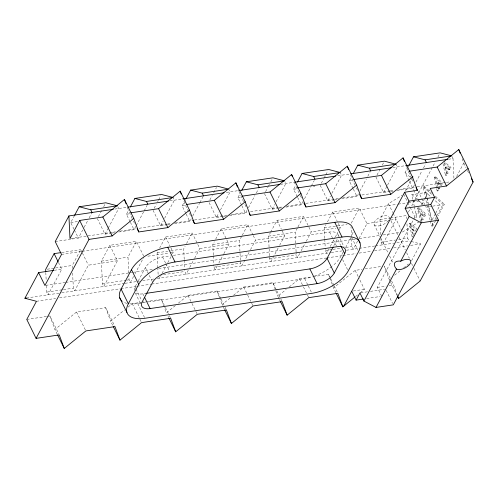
<?xml version="1.0" encoding="UTF-8"?>
<svg xmlns="http://www.w3.org/2000/svg" width="498" height="498" viewBox="0 0 498 498"><rect width="100%" height="100%" fill="white"/><g stroke="black" fill="none" stroke-linecap="round" stroke-linejoin="round"><path stroke-width="0.37" stroke-dasharray="2.49 1.87" d="M109.84 245.309L117.422 260.722L103.777 286.481L102.457 283.792L101.387 261.126L109.84 245.309L136.452 241.337L143.704 256.078M133.62 276.409L130.389 282.509L129.063 279.82L128.882 276.041M135.058 273.695L143.673 257.422M74.046 229.335L70.722 222.575L74.246 215.989M58.44 262.415L61.764 269.169L48.057 294.804L46.731 292.114L46.414 285.317M55.21 241.574L78.367 238.112L82.693 230.014M84.137 227.318L87.748 220.57M89.186 217.875L92.074 212.478M72.415 268.497L72.272 265.478L80.726 249.66L82.058 252.362M98.386 216.624L101.561 210.698M103.671 206.738L105.084 204.105M117.422 260.722L88.37 265.191L74.663 290.832L73.343 288.143L72.627 273.029M97.328 218.603L104.972 234.141L107.861 228.744M108.222 228.065L118.68 208.5L117.36 205.811M130.071 221.629L126.442 214.258L128.559 210.299M128.739 273.016L127.992 257.155L136.452 241.337M154.106 208.307L156.223 204.348M157.629 201.715L158.339 200.395M158.688 199.735L160.804 195.782M134.211 290.502A14.498 6.941 -26.2 0 1 135.014 286.985L136.801 283.642M138.232 280.965L145.391 267.582A14.498 6.941 -26.2 0 1 162.585 256.974L170.279 255.823M157.816 267.912L157.107 252.803L158.165 250.83M159.572 248.191L165.56 236.986L192.172 233.014L199.816 248.546L194.768 257.995M185.822 213.362L182.162 205.935L184.279 201.976M184.634 201.323L185.686 199.343M161.663 274.112L159.497 278.158L158.177 275.469L157.854 268.671M162.024 273.439L166.351 265.341M167.795 262.645L171.044 256.57M172.489 253.874L173.204 252.523L170.216 246.442M174.456 223.689L189.806 221.467L191.251 218.771M192.695 216.07L199.549 203.252M199.91 202.58L203.153 196.505M184.21 259.408L183.712 248.832L185.125 246.193M186.532 243.559L192.172 233.014M209.832 199.984L212.297 195.372M213.704 192.732L216.524 187.46M188.275 270.14L186.109 274.186L184.783 271.497L184.677 269.231M189.713 267.438L194.407 258.667M209.104 202.636L216.418 217.495L218.939 212.771M220.384 210.075L230.126 191.855L229.13 189.838M213.325 255.057L212.827 244.481L214.24 241.847M215.646 239.208L221.286 228.663L247.892 224.691L252.878 234.819M241.542 205.039L237.888 197.613L239.999 193.66M217.383 265.789L215.223 269.841L213.897 267.146L213.791 264.88M218.827 263.093L223.515 254.322M223.876 253.644L228.931 244.201L221.286 228.663M229.441 215.547L245.533 213.144L246.971 210.449M248.415 207.747L254.908 195.602M256.352 192.907L258.518 188.86M240.36 260.149L239.438 240.509L241.904 235.896M242.252 235.237L247.892 224.691M265.552 191.662L268.017 187.049M268.372 186.389L269.424 184.409M270.837 181.776L272.599 178.477M249.044 252.368L241.829 265.864L240.503 263.174L240.397 260.908M250.488 249.672L255.536 240.229L284.651 235.878L281.656 229.796M264.494 193.635L272.138 209.172L274.666 204.448M276.104 201.752L285.846 183.532L284.85 181.515M269.474 255.804L268.546 236.158L270.308 232.865M270.663 232.205L277.006 220.34L303.612 216.369L308.598 226.503M297.262 196.716L293.608 189.29L296.428 184.017M278.158 248.023L270.943 261.518L269.617 258.823L269.511 256.557M279.602 245.321L284.651 235.878M285.927 207.112L301.253 204.827L303.058 201.453M304.496 198.752L310.989 186.607M311.35 185.935L314.238 180.537M296.086 251.832L295.158 232.186L297.623 227.574M297.978 226.914L303.612 216.369M321.272 183.339L323.737 178.726M324.092 178.066L325.499 175.427M325.854 174.773L327.97 170.814M299.715 253.494L297.549 257.541L296.229 254.852L296.117 252.586M301.159 250.793L305.847 242.022M306.208 241.349L311.256 231.906L335.776 228.24M320.214 185.318L327.858 200.85L330.386 196.131M331.83 193.429L341.566 175.215L340.246 172.52M324.771 238.418L324.273 227.835L326.034 224.542M327.441 221.909L332.726 212.017L359.332 208.046L366.976 223.583L359.046 238.424M352.982 188.4L349.328 180.967L351.445 177.014M328.829 249.143L326.663 253.196L325.337 250.506L325.231 248.234M330.274 246.448L334.961 237.677M335.322 237.004L337.843 232.28M339.287 229.578L340.371 227.555L337.383 221.479M341.653 198.789L356.973 196.505L358.417 193.803M359.861 191.108L366.354 178.963M367.792 176.261L370.319 171.536M333.859 245.589L337.439 238.897L340.732 245.589M351.233 223.204L359.332 208.046M376.992 175.016L380.167 169.083M382.277 165.131L383.69 162.491M343.122 252.212L340.974 256.227A30.615 14.654 -26.2 0 1 332.502 265.976M345.624 247.525L351.351 236.818M357.601 241.125L353.275 249.218L351.949 246.529L351.022 226.889M375.934 176.995L383.578 192.527L387.189 185.779M387.55 185.107L397.286 166.892L395.966 164.197M380.702 234.626L379.993 219.518L388.446 203.701L401.824 195.453M409.039 180.749L405.048 172.644L407.165 168.691M407.52 168.031L408.572 166.052M405.534 190.896L412.033 178.745M414.498 184.808L412.693 188.182L396.607 190.585M415.942 182.106L422.074 170.64M423.518 167.938L425.678 163.892M408.422 212.136L410.24 208.73M411.697 206.004L414.249 201.236M414.616 200.551L435.015 162.392M437.929 156.945L439.753 153.533M381.692 296.291L377.316 287.408L413.452 219.83M413.813 219.145L420.019 207.542M421.476 204.809L424.035 200.028M424.396 199.349L429.506 189.794M412.549 237.023L413.415 235.398M420.43 213.679L421.719 219.873L420.555 222.04L417.635 208.002L419.03 207.797L426.101 214.072L424.937 216.238L423.549 216.449L420.43 213.679L421.818 213.474L424.937 216.238M423.549 216.449L424.707 214.277L426.101 214.072M439.28 186.545L439.709 188.611L438.551 190.778L437.157 190.989L438.321 188.817L437.891 186.756M440.151 185.393L441.309 183.227L442.703 183.015L441.539 185.188L440.151 185.393L437.032 182.629L438.421 182.417L441.539 185.188M446.725 166.892L448.013 173.08L446.855 175.252L445.461 175.458L446.619 173.292L445.33 167.104L446.725 166.892L449.843 169.656L451.001 167.49L443.93 161.215M445.33 167.104L448.449 169.868L449.613 167.695L451.001 167.49M421.818 213.474L423.107 219.662L421.949 221.834L419.03 207.797M435.389 213.798L431.778 220.552L428.467 204.616M435.75 213.125L440.083 205.02L434.424 200.003M411.578 260.728L420.567 243.92L411.161 241.468M456.598 176.529L463.781 163.089L461.677 157.387M435.657 220.57L432.743 226.017L431.349 226.229L433.534 222.139M434.991 219.413L436.814 216.008M437.182 215.323L443.008 204.423L444.403 204.211L438.209 215.796M436.024 219.886L436.752 218.522M118.736 232.018L134.024 229.665L135.836 226.31M136.203 225.638L143.81 211.538M144.171 210.866L147.072 205.493M153.054 210.281L160.636 225.694L163.17 220.994M164.62 218.305L174.406 200.177L173.08 197.488M57.258 334.251L54.929 329.514L76.536 312.003L105.644 307.652L114.963 326.588M112.648 325.25L110.649 321.191L124.456 310.005M128.054 307.085L132.256 303.68L140.685 302.423M175.377 305.573L166.369 312.869L161.371 299.329L146.81 301.508M178.377 303.139L187.976 295.358L217.091 291.013L220.751 298.451M224.424 309.283L222.096 304.552L230.493 297.736M233.494 295.308L243.696 287.035L272.811 282.69L276.471 290.129M279.148 298.931L277.816 296.229L286.219 289.419M289.22 286.985L299.423 278.712L312.445 276.77M335.864 292.637L333.536 287.906L355.142 270.389L362.034 269.362M355.584 296.522L357.956 294.604M360.322 292.687L364.461 289.326L359.469 279.185M390.258 281.613L389.255 279.583L390.457 278.612M394.659 275.207L400.66 270.339M403.66 267.905L408.46 264.015M402.415 232.08L417.698 222.65L419.179 222.432M104.972 234.141L111.091 233.195M111.857 233.083L114.914 232.61M114.882 209.067L127.108 207.243M169.843 200.862L182.828 198.92M226.322 192.427L238.554 190.597M280.523 184.328L294.274 182.274M337.769 175.782L349.994 173.951M392.729 167.571L405.714 165.635M448.449 159.248L453.012 158.569L453.971 178.969M70.722 222.575L77.564 221.554M126.442 214.258L130.246 213.686M182.162 205.935L185.206 205.481M237.888 197.613L241.686 197.046M293.608 189.29L297.406 188.723M313.373 186.339L314.892 186.109M349.328 180.967L353.132 180.401M448.574 169.637L449.968 169.432M448.449 169.868L449.843 169.656M446.619 173.292L448.013 173.08M436.547 188.032L434.237 176.952L435.632 176.746L442.703 183.015M70.753 238.486L115.312 231.831M119.918 231.14L136.047 228.731M139.123 228.271L166.78 224.144M167.546 224.025L170.621 223.571M175.228 222.88L193.666 220.128M194.432 220.01L227.468 215.08M231.309 214.507L247.438 212.098M250.513 211.638L278.164 207.504M278.936 207.392L282.005 206.931M286.618 206.247L305.05 203.489M305.822 203.377L338.852 198.441M342.692 197.868L358.828 195.459M361.897 195.004L389.554 190.871M390.32 190.759L394.161 190.18M398.774 189.495L416.44 186.856M417.206 186.744L445.629 182.498M446.401 182.38L449.47 181.919M216.418 217.495L222.544 216.58M223.309 216.468L225.613 216.12M272.138 209.172L278.27 208.257M279.036 208.145L282.098 207.685M327.858 200.85L333.99 199.935M334.756 199.823L337.053 199.48M383.578 192.527L389.71 191.612M390.476 191.5L393.538 191.039M430.085 220.16L423.144 186.8L424.539 186.594L431.349 192.633M438.321 188.817L439.709 188.611M412.805 199.132L411.852 194.581L425.939 192.477L430.465 196.492M61.721 252.498L80.726 249.66M61.528 254.416L81.516 251.434M82.288 251.316L397.491 204.242M398.257 204.124L407.482 202.748M408.254 202.63L419.017 201.024L423.088 204.585M431.928 206.24L425.995 207.124L418.164 191.207M432.669 206.128L440.083 205.02M47.186 269.219L54.786 268.086M55.546 267.974L72.272 265.478M101.387 261.126L127.992 257.155M157.107 252.803L167.751 251.216M170.789 250.762L183.712 248.832M212.827 244.481L239.438 240.509M268.546 236.158L295.158 232.186M324.273 227.835L347.075 224.43M379.993 219.518L389.872 218.043M390.637 217.925L406.598 215.541L406.742 218.566M54.294 270.283L61.764 269.169M199.816 248.546L228.931 244.201M338.839 227.785L340.371 227.555M366.976 223.583L389.965 220.147M390.731 220.035L396.091 219.232L382.383 244.873L381.063 242.184L380.92 239.158M173.354 255.368L329.583 232.031A14.498 6.941 -26.2 0 1 338.217 236.699M421.719 219.873L423.107 219.662M412.101 236.83L409.337 223.534L410.726 223.322L417.797 229.597M413.272 234.707L412.126 229.205L413.521 228.999L416.639 231.763M45.698 285.354L64.914 282.484M65.686 282.372L128.727 272.954M129.492 272.842L131.802 272.493M132.568 272.381L152.556 269.393M158.706 268.478L355.516 239.084M359.363 238.511L380.117 235.411M383.192 234.95L399.34 232.541M46.731 292.114L62.698 289.73M63.458 289.618L73.343 288.143M102.457 283.792L126.019 280.274M126.785 280.156L129.063 279.82M163.5 274.672L184.783 271.497M213.897 267.146L240.503 263.174M269.617 258.823L296.229 254.852M325.337 250.506L332.185 249.479M332.944 249.367L340.545 248.234M345.867 247.438L351.949 246.529M381.063 242.184L395.505 240.024M398.549 239.569L407.669 238.206L408.995 240.901L410.439 241.275M26.394 298.041L60.98 292.874M61.74 292.762L124.307 283.418M125.066 283.306L139.583 281.133M142.646 280.679L154.137 278.961M157.2 278.507L330.467 252.629M331.226 252.511L341.871 250.924M346.427 250.245L374.726 246.018M375.492 245.9L393.787 243.167M396.831 242.713L408.995 240.901M36.472 301.29L55.676 298.42M59.517 297.848L120.205 288.784M120.97 288.666L136.334 286.375M137.106 286.257L150.931 284.19M151.697 284.078L326.078 258.032M326.844 257.92L342.207 255.623M342.979 255.511L356.039 253.563M359.108 253.102L371.402 251.266M374.471 250.805L390.606 248.396M393.675 247.936L407.507 245.875M410.576 245.414L420.567 243.92M135.91 293.011A14.498 6.941 -26.2 0 0 142.87 293.851L145.945 293.39M26.768 319.436L46.937 316.423M47.684 316.311L49.925 315.975L58.913 334.239M141.451 302.305L146.045 301.62M313.211 276.651L328.531 274.367L330.529 278.426M365.102 268.901L381.188 266.498M129.71 303.848A30.615 14.654 -26.2 0 0 137.678 303.556L142.297 302.865M143.069 302.747L145.372 302.404M148.454 301.944L304.676 278.612A30.615 14.654 -26.2 0 0 311.854 276.963M353.213 291.006L364.461 289.326M377.316 287.408L386.187 286.082M389.137 285.64L393.576 284.981L397.261 294.959M360.677 292.824L367.456 291.809M370.468 291.361L384.773 289.226M366.628 298.545L380.186 296.515M160.636 225.694L166.774 224.803M167.546 224.691L169.849 224.361M147.869 256.19L169.37 253.077M170.135 252.965L173.204 252.523M405.048 172.644L410.29 177.22M444.172 162.871L449.613 167.695M434.237 176.952L441.309 183.227M435.32 196.156L444.403 204.211M423.144 186.8L432.227 194.855M435.065 197.376L443.008 204.423M411.852 194.581L418.077 200.103M418.644 200.601L423.169 204.616M417.635 208.002L424.707 214.277M409.337 223.534L416.409 229.802M412.126 229.205L415.245 231.975M463.781 163.089L466.109 167.82M467.441 170.528L468.774 173.229M452.016 156.553L453.012 158.569M411.385 178.172L406.742 167.845M411.722 178.85L413.384 182.231M409.368 181.428L413.359 189.533M413.695 190.211L417.685 198.322M418.015 198.995L419.017 201.024M403.729 194.27L407.476 201.889M407.818 202.58L409.86 206.732M410.203 207.423L415.656 218.498M388.446 203.701L392.766 212.478M393.103 213.156L401.749 230.73M390.974 220.888L397.778 234.72M399.141 237.484L405.266 249.928M406.623 252.698L409.344 258.225M411.529 263.423L413.521 267.476M413.857 268.154L420.175 280.997M354.999 185.144L352.341 179.728L350.231 174.032M356.331 187.846L357.994 191.226M374.042 224.349L380.466 237.403M380.802 238.094L388.241 253.202M389.592 255.953L393.308 263.51M353.319 189.072L356.973 196.505M390.245 278.22L384.257 266.044L389.255 279.583M391.577 280.922L393.576 284.981M390.588 282.285L396.912 295.14M386.205 290.483L392.598 303.481M351.681 237.484L357.938 250.201M332.726 212.017L337.046 220.801M338.092 234.782L344.018 246.827M355.142 270.389L359.133 278.507M329.583 232.031L336.499 246.087M342.624 259.57L348.22 270.949M298.949 192.788L295.824 185.916M300.275 195.49L301.944 198.876M297.599 197.395L301.253 204.827M308.934 227.175L311.256 231.906M330.865 279.098L333.859 285.186M334.189 285.864L337.849 293.303M277.006 220.34L281.326 229.124M304.676 278.612L307.969 285.304M308.299 285.976L311.592 292.668M299.423 278.712L303.083 286.151M303.413 286.829L307.073 294.268M307.409 294.947L308.735 297.648M243.559 201.783L239.314 192.097M244.892 204.491L246.554 207.871M241.872 205.718L245.533 213.144M253.208 235.498L255.536 240.229M276.807 290.801L280.467 298.246M280.797 298.918L282.129 301.626M279.478 299.609L280.144 300.96M243.696 287.035L247.357 294.474M247.693 295.152L251.353 302.591M251.683 303.27L253.015 305.971M190.497 215.516L185.175 204.697L182.803 198.285M186.152 214.04L189.806 221.467M221.081 299.124L224.747 306.563M225.077 307.241L226.409 309.949M165.56 236.986L169.88 245.769M187.976 295.358L191.637 302.796M191.973 303.475L197.295 314.294M162.585 256.974L165.548 263M165.878 263.666L169.501 271.03M132.113 218.429L128.403 210.168M133.445 221.137L134.448 223.166M130.401 222.295L134.024 229.665M161.371 299.329L165.031 306.774M165.361 307.447L169.021 314.885M169.357 315.564L170.69 318.272M145.391 267.582L152.307 281.631M168.038 316.255L168.704 317.606M142.87 293.851L143.854 295.856M135.014 286.985L135.674 288.323M135.998 288.996L141.6 300.369M135.344 293.11L140.61 303.817M137.678 303.556L144.924 318.278M132.256 303.68L139.577 318.558M139.907 319.237L141.575 322.617M74.376 230.008L78.367 238.112M82.388 253.034L88.37 265.191M76.536 312.003L85.855 330.94M405.689 164.994L406.48 167.135M294.25 181.639L295.563 185.2M328.531 274.367L329.589 277.218M329.85 277.928L332.222 284.339M332.483 285.055L333.536 287.906M272.811 282.69L277.816 296.229M238.262 189.246L239.052 191.388M217.091 291.013L219.195 296.708M219.462 297.424L222.096 304.552M127.345 207.317L128.135 209.459M105.644 307.652L110.649 321.191M49.925 315.975L54.929 329.514M444.39 163.431L446.855 175.252M443.002 163.643L445.461 175.458M438.421 182.417L439.136 185.86M437.032 182.629L437.748 186.065M435.632 176.746L437.63 186.345M437.786 187.086L438.551 190.778M436.696 188.773L437.157 190.989M425.939 192.477L426.886 197.027M427.041 197.787L428.305 203.856M424.539 186.594L426.742 197.208M426.904 197.967L428.006 203.271M428.641 206.309L432.743 226.017M430.247 220.919L431.349 226.229M412.96 199.891L414.224 205.96M414.38 206.72L416.907 218.859M413.521 228.999L414.523 233.811M410.726 223.322L413.34 235.884M406.99 223.851L407.669 238.206M324.802 239.171L325.2 247.481M213.362 255.816L213.754 264.127M184.248 260.161L184.64 268.472M45.804 272.468L46.165 280.025M353.001 232.18A30.615 14.654 -26.2 0 1 351.7 236.133M331.936 266.436A30.615 14.654 -26.2 0 1 313.186 276.539M126.996 303.4A30.615 14.654 -26.2 0 1 122.402 301.377M378.959 225.936A8.379 4.009 -26.2 0 0 389.274 217.433A8.379 4.009 -26.2 0 0 376.737 219.307A8.379 4.009 -26.2 0 0 378.959 225.936"/><path stroke-width="0.75" d="M354.993 297.001L342.854 306.843L337.849 293.303L308.735 297.648L287.134 315.166L282.129 301.626L253.015 305.971L231.414 323.488L226.409 309.949L197.295 314.294L175.688 331.811L170.69 318.272L141.575 322.617L119.968 340.128L114.963 326.588L85.855 330.94L64.248 348.451L59.243 334.911L36.086 338.372L26.768 319.436L36.472 301.29L24.9 298.265L38.607 272.624L53.547 270.395M113.357 209.297L68.917 215.933L55.21 241.574L61.528 254.416L44.926 285.472L38.607 272.624M60.961 252.611L54.12 253.631L45.66 269.449L45.772 271.715M74.6 215.329L79.176 206.757L105.788 202.786L117.36 205.811L90.748 209.783L79.176 206.757M130.986 212.789L158.569 208.674L180.17 191.157L189.489 210.094L167.882 227.611L138.774 231.956L133.769 218.417L124.45 199.48L102.843 216.991L79.686 220.452L69.988 238.598L68.917 215.933M36.086 338.372L89.005 239.389L112.162 235.934L133.769 218.417M130.32 207.006L134.902 198.441L161.508 194.463L173.08 197.488M121.873 300.948A30.615 14.654 -26.2 0 1 121.095 289.064L131.472 269.655A30.615 14.654 -26.2 0 1 167.77 247.269L334.768 222.326A30.615 14.654 -26.2 0 1 352.74 228.128L359.986 242.85M128.341 303.786L138.718 284.383A30.615 14.654 -26.2 0 1 175.016 261.992L342.014 237.054A30.615 14.654 -26.2 0 1 358.597 251.54L348.22 270.949A30.615 14.654 -26.2 0 1 311.922 293.334L144.924 318.278A30.615 14.654 -26.2 0 1 128.341 303.786L121.095 289.064M186.04 198.683L190.622 190.118L217.228 186.14L228.078 188.979M241.76 190.361L246.342 181.795L272.954 177.817L284.52 180.842L257.914 184.82L246.342 181.795M297.48 182.038L302.062 173.472L328.674 169.501L340.246 172.52L313.634 176.497L302.062 173.472M353.207 173.715L357.788 165.149L384.394 161.178L395.966 164.197L369.354 168.175L357.788 165.149M145.945 293.39L309.868 268.908A14.498 6.941 -26.2 0 0 327.062 258.306L333.143 246.927M344.678 253.619A14.498 6.941 -26.2 0 0 336.822 246.759L169.83 271.696A14.498 6.941 -26.2 0 0 152.631 282.304L142.26 301.707A14.498 6.941 -26.2 0 0 150.11 308.573L317.108 283.63A14.498 6.941 -26.2 0 0 334.301 273.029L344.678 253.619L341.055 246.255M408.926 165.398L413.508 156.826L440.114 152.855L451.686 155.88L425.08 159.852L413.508 156.826M343.757 306.108L404.631 192.253L417.38 190.348L412.375 176.809L403.056 157.872L381.449 175.383L353.873 179.504M412.587 177.375L412.929 176.722L390.768 194.32L361.66 198.671L359.662 194.612M351.713 291.23L356.082 300.12L359.923 292.936L363.92 301.06L376.015 307.428L393.277 304.851L438.514 220.228L430.77 204.491L434.611 197.308L430.235 188.425L446.494 185.997L468.095 168.486L458.776 149.549L437.176 167.06L408.827 171.293M438.514 220.228L421.258 222.805L409.163 216.437L405.167 208.313L409.001 201.136L434.611 197.308M363.92 301.06L409.163 216.437M376.015 307.428L396.539 269.038C395.057 267.47 393.737 265.179 394.603 262.994C395.947 261.052 398.587 260.859 400.734 261.195L401.811 260.622A8.379 4.009 -26.2 0 1 410.327 263.374A8.379 4.009 -26.2 0 1 397.136 269.362L396.539 269.038M400.734 261.195L421.258 222.805M468.095 168.486L473.1 182.025L420.175 280.997L398.574 298.52L397.578 296.491M186.706 204.466L214.289 200.352L235.89 182.834L245.209 201.771L250.214 215.31L279.328 210.965L300.935 193.448L291.616 174.512L270.009 192.029L242.426 196.144M192.832 220.253L194.494 223.633L223.608 219.288L245.209 201.771M297.381 187.939L325.729 183.706L347.336 166.189L356.655 185.131L361.66 198.671M303.942 202.935L305.934 206.987L335.048 202.642L356.655 185.131M134.902 198.441L146.468 201.46L172.32 197.6M190.622 190.118L202.194 193.137L228.04 189.277M127.874 207.131L168.324 201.086M183.594 198.808L224.044 192.763M239.32 190.485L279.764 184.441M295.04 182.162L335.484 176.124M350.76 173.839L391.204 167.801M406.48 165.517L447.69 159.366M405.167 208.313L430.77 204.491M24.9 298.265L26.394 298.041M356.082 300.12L363.615 298.993M471.438 178.645L473.1 182.025M437.176 167.06L446.494 185.997M425.08 159.852L426.4 162.541M416.048 187.64L417.38 190.348M404.631 192.253L409.001 201.136M381.449 175.383L390.768 194.32M369.354 168.175L370.68 170.864M325.729 183.706L335.048 202.642M313.634 176.497L314.96 179.187M334.768 222.326L342.014 237.054M327.062 258.306L334.301 273.029M336.2 293.316L342.854 306.843M309.868 268.908L317.108 283.63M270.009 192.029L279.328 210.965M257.914 184.82L259.24 187.509M249.218 213.281L250.214 215.31M280.48 301.639L287.134 315.166M214.289 200.352L223.608 219.288M202.194 193.137L203.514 195.832M224.754 309.961L231.414 323.488M158.569 208.674L167.882 227.611M146.468 201.46L147.794 204.155M167.77 247.269L175.016 261.992M137.106 228.576L138.774 231.956M169.034 318.284L175.688 331.811M131.472 269.655L138.718 284.383M144.513 297.194L150.11 308.573M102.843 216.991L112.162 235.934M90.748 209.783L92.074 212.478M119.707 297.754L126.953 312.476M79.686 220.452L89.005 239.389M113.314 326.601L119.968 340.128M54.12 253.631L58.11 261.736M57.594 334.924L64.248 348.451M458.776 149.549L460.096 153.11M403.056 157.872L404.376 161.433M397.522 295.669L398.574 298.52M347.336 166.189L348.65 169.756M300.935 193.448L305.934 206.987M291.616 174.512L292.407 176.653M235.89 182.834L237.471 187.111M189.489 210.094L194.494 223.633M180.17 191.157L181.222 194.008M124.45 199.48L126.031 203.757"/></g></svg>
